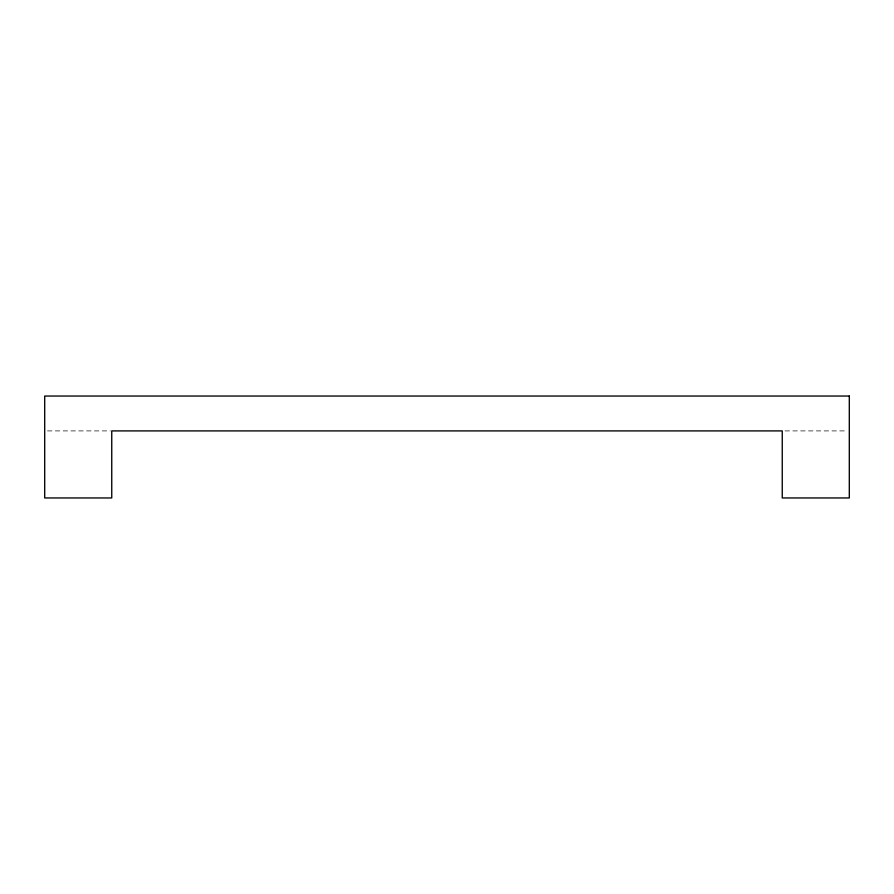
<?xml version="1.0" encoding="UTF-8"?>
<svg xmlns="http://www.w3.org/2000/svg" width="894" height="894" viewBox="0 0 894 894"><rect width="100%" height="100%" fill="white"/><g stroke="black" fill="none" stroke-linecap="round" stroke-linejoin="round"><path stroke-width="0.67" stroke-dasharray="4.47 3.35" d="M47.494 430.908L110.353 430.908M785.044 430.908L846.506 430.908"/><path stroke-width="1.34" d="M849.3 396.042L44.7 396.042L44.7 497.958L111.75 497.958L111.75 430.908L782.25 430.908L782.25 497.958L849.3 497.958L849.3 396.042"/></g></svg>
